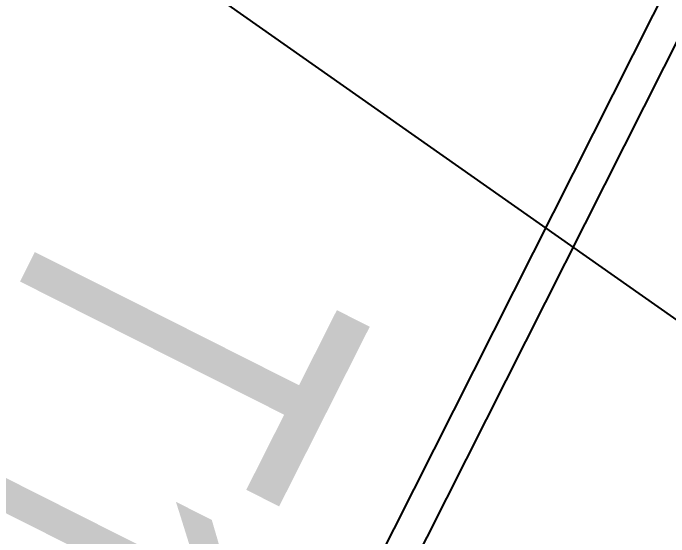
# Model space of a CAD drawing. Header units: metres. Extents: x 0 to 547597, y 0 to 1844684.
# Drawn here: x 543420.703 to 543424.646, y 1844505.999 to 1844509.148 of the extents above; entities that cross this region are included whole.
import ezdxf

# ---------------------------------------------------------------- set-up
doc = ezdxf.new("R2010")
doc.units = ezdxf.units.M
doc.linetypes.add('DASHED', pattern=[0.75, 0.5, -0.25])
for name, color, linetype in [('5_Thep', 4, 'Continuous'), ('TB220kVtuonglai', 8, 'DASHED'), ('TUONG RAO', 61, 'Continuous')]:
    doc.layers.add(name, color=color, linetype=linetype)
doc.layers.add('6', color=6, linetype='Continuous', lineweight=18)
doc.styles.add('VNA', font='hoatbif.shx', dxfattribs={"width": 0.8})

# ---------------------------------------------------------------- blocks, each defined once
blk = doc.blocks.new('mb moiTQK')
at = {"layer": 'TB220kVtuonglai', "ltscale": 3000}
blk.add_line((-16, -74.4998), (-16.9561, -81.0223), dxfattribs=at)
at = {"layer": 'TUONG RAO'}
for points in [[(-26.5774, -77.2498), (-12.0775, -77.2498), (-12.0775, -87.7498), (-26.5774, -87.7498)], [(-26.3774, -77.4498), (-12.2775, -77.4498), (-12.2775, -87.5498), (-26.3774, -87.5498)]]:
    blk.add_lwpolyline(points, close=True, dxfattribs=at)
at = {"layer": '6', "style": 'VNA', "width": 0.8}
blk.add_text('T1', height=2, dxfattribs=at).set_placement((-15.4738, -80.126))
blk = doc.blocks.new('ACAD-DinhViTuyenDz220kV')
blk.add_circle((543470.1879, 1844560.0696), 117.5514)
at = {"layer": '5_Thep', "rotation": 243.2403583287449}
blk.add_blockref('mb moiTQK', (543485.661, 1844458.313), dxfattribs=at)

msp = doc.modelspace()

# ---------------------------------------------------------------- block references
msp.add_blockref('ACAD-DinhViTuyenDz220kV', (0, 0))

doc.saveas('drawing.dxf')
